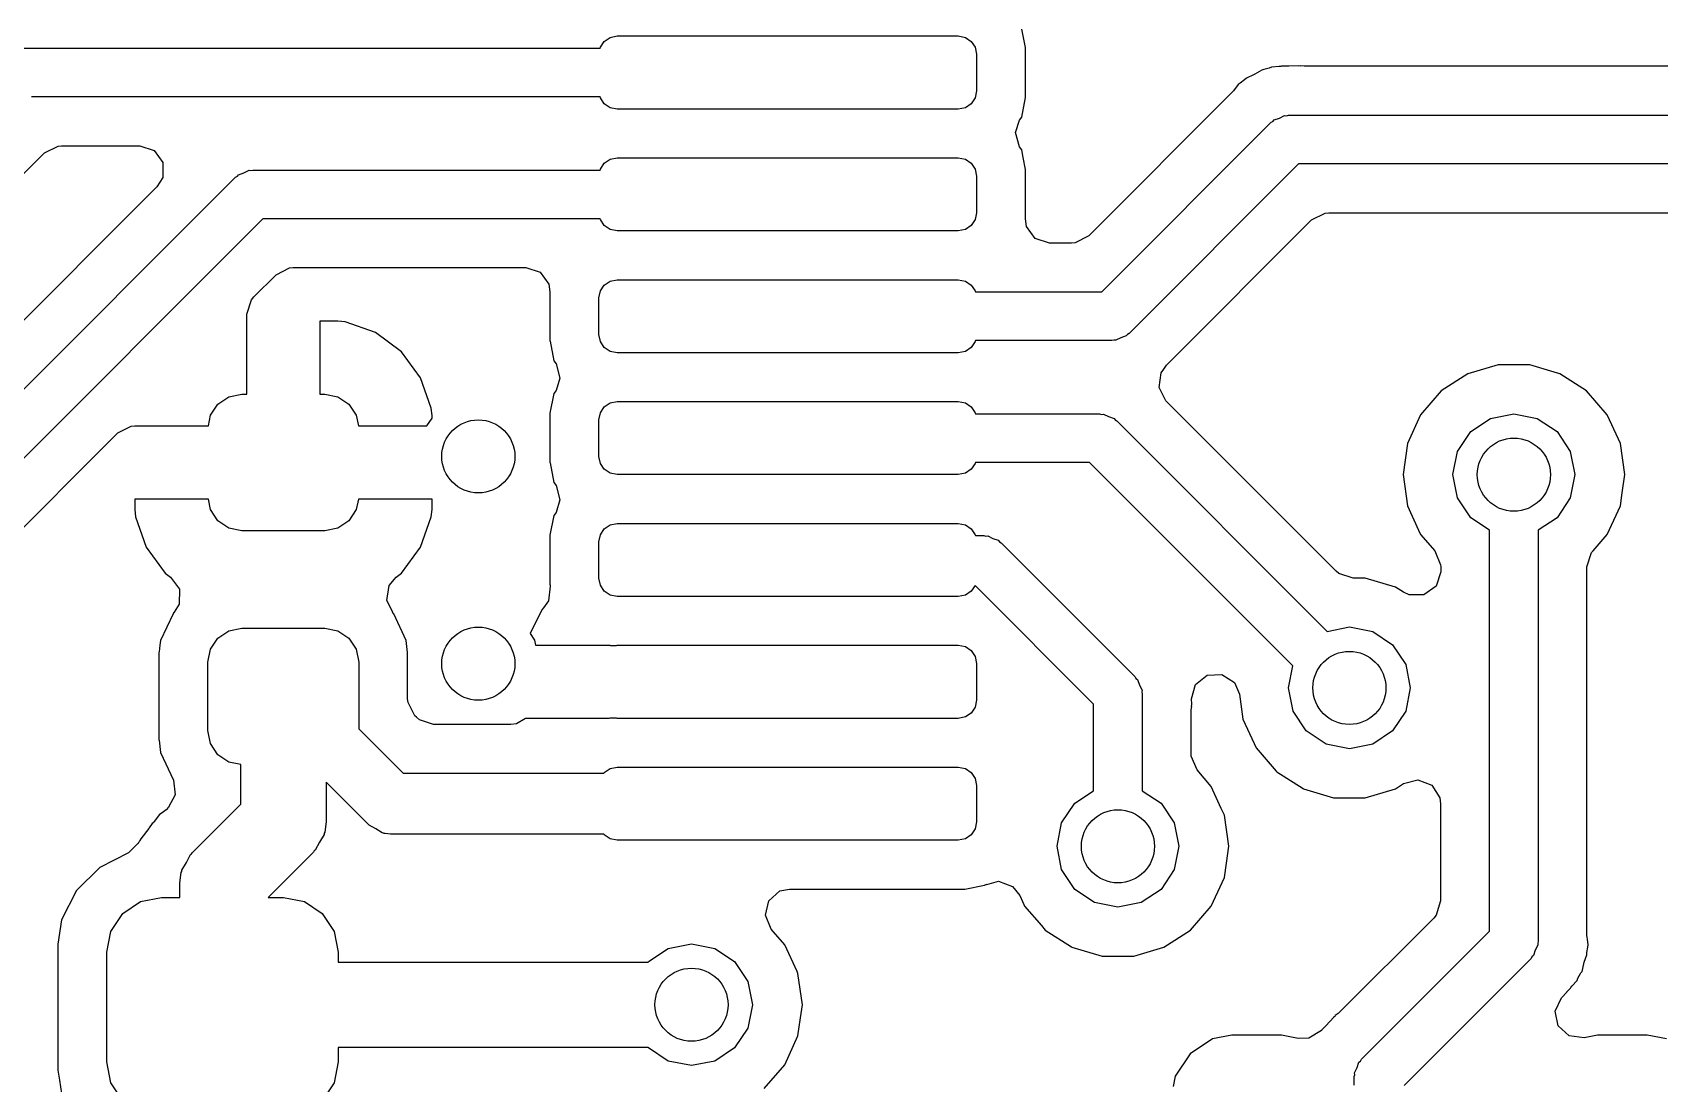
# Model space of a CAD drawing. Extents: x 100.3 to 197.2, y -144.7 to -85.3.
# Drawn here: x 123.55 to 130.22, y -98.27 to -93.96 of the extents above; entities that cross this region are included whole.
import ezdxf

# ---------------------------------------------------------------- set-up
doc = ezdxf.new("R2010")
doc.units = 0
doc.layers.add('BLACK', color=7, linetype='CONTINUOUS')

msp = doc.modelspace()

# ---------------------------------------------------------------- linework, layer by layer
at = {"layer": 'BLACK', "linetype": 'CONTINUOUS'}
for p, q in [((125.876, -94.0213), (125.892, -93.997)), ((125.892, -93.997), (125.916, -93.9807)), ((125.916, -93.9807), (125.945, -93.975)), ((125.945, -93.975), (127.345, -93.975)), ((127.345, -93.975), (127.374, -93.9807)), ((127.374, -93.9807), (127.398, -93.997)), ((127.398, -93.997), (127.414, -94.0213)), ((127.62, -94.0218), (127.605, -93.9468)), ((123.5, -94.025), (125.875, -94.025)), ((125.875, -94.025), (125.876, -94.0213)), ((127.414, -94.0213), (127.42, -94.05)), ((127.42, -94.05), (127.42, -94.2)), ((127.62, -94.0229), (127.62, -94.0218)), ((127.62, -94.2271), (127.62, -94.0229)), ((128.556, -94.1349), (128.527, -94.1478)), ((128.562, -94.1317), (128.556, -94.1349)), ((128.59, -94.1149), (128.562, -94.1317)), ((128.599, -94.1131), (128.59, -94.1149)), ((128.59, -94.1149), (128.59, -94.1149)), ((128.621, -94.1064), (128.599, -94.1131)), ((128.63, -94.1024), (128.621, -94.1064)), ((128.662, -94.1009), (128.63, -94.1024)), ((128.63, -94.1024), (128.63, -94.1024)), ((128.669, -94.1002), (128.662, -94.1009)), ((128.672, -94.0995), (128.669, -94.1002)), ((128.692, -94.0995), (128.672, -94.0995)), ((128.694, -94.0994), (128.692, -94.0995)), ((128.702, -94.0991), (128.694, -94.0994)), ((128.742, -94.0972), (128.702, -94.0991)), ((128.751, -94.0985), (128.742, -94.0972)), ((128.765, -94.0995), (128.751, -94.0973)), ((128.751, -94.0973), (128.751, -94.0985)), ((133.751, -94.0995), (128.765, -94.0995)), ((127.42, -94.2), (127.414, -94.2287)), ((128.47, -94.2047), (127.88, -94.7955)), ((128.475, -94.1995), (128.47, -94.2047)), ((128.494, -94.1741), (128.475, -94.1995)), ((128.502, -94.1689), (128.494, -94.1741)), ((128.52, -94.1547), (128.502, -94.1689)), ((128.527, -94.1478), (128.52, -94.1547)), ((128.527, -94.1478), (128.527, -94.1478)), ((125.875, -94.225), (123.541, -94.225)), ((125.876, -94.2287), (125.875, -94.225)), ((125.892, -94.253), (125.876, -94.2287)), ((125.916, -94.2693), (125.892, -94.253)), ((125.945, -94.275), (125.916, -94.2693)), ((127.345, -94.275), (125.945, -94.275)), ((127.374, -94.2693), (127.345, -94.275)), ((127.398, -94.253), (127.374, -94.2693)), ((127.414, -94.2287), (127.398, -94.253)), ((127.605, -94.3075), (127.62, -94.2271)), ((127.58, -94.3711), (127.596, -94.32)), ((127.596, -94.32), (127.605, -94.3075)), ((127.934, -95.025), (128.629, -94.3293)), ((128.629, -94.3293), (128.636, -94.3256)), ((128.636, -94.3256), (128.641, -94.3191)), ((128.641, -94.3191), (128.663, -94.3119)), ((128.663, -94.3119), (128.684, -94.3012)), ((128.684, -94.3012), (128.692, -94.3025)), ((128.692, -94.3025), (128.7, -94.3)), ((128.7, -94.3), (133.775, -94.3)), ((127.596, -94.43), (127.58, -94.3711)), ((123.233, -94.8165), (123.595, -94.4545)), ((123.595, -94.4545), (123.65, -94.4267)), ((123.65, -94.4267), (123.665, -94.4255)), ((123.665, -94.4255), (123.986, -94.4255)), ((123.986, -94.4255), (124.044, -94.4444)), ((124.044, -94.4444), (124.08, -94.4939)), ((125.916, -94.4807), (125.945, -94.475)), ((125.945, -94.475), (127.345, -94.475)), ((127.345, -94.475), (127.374, -94.4807)), ((127.605, -94.4425), (127.596, -94.43)), ((127.611, -94.4741), (127.605, -94.4425)), ((127.62, -94.5229), (127.611, -94.4741)), ((124.08, -94.4939), (124.08, -94.5551)), ((124.386, -94.5506), (124.391, -94.5441)), ((124.391, -94.5441), (124.413, -94.5369)), ((124.413, -94.5369), (124.434, -94.5262)), ((124.434, -94.5262), (124.442, -94.5275)), ((124.442, -94.5275), (124.45, -94.525)), ((124.45, -94.525), (125.875, -94.525)), ((125.875, -94.525), (125.876, -94.5213)), ((125.876, -94.5213), (125.892, -94.497)), ((125.892, -94.497), (125.916, -94.4807)), ((127.374, -94.4807), (127.398, -94.497)), ((127.398, -94.497), (127.414, -94.5213)), ((127.414, -94.5213), (127.42, -94.55)), ((127.62, -94.7255), (127.62, -94.5229)), ((127.62, -94.5229), (127.62, -94.5229)), ((128.741, -94.5), (128.046, -95.1957)), ((133.734, -94.5), (128.741, -94.5)), ((124.056, -94.5945), (122.6, -96.05)), ((122.604, -96.3293), (124.379, -94.5543)), ((124.08, -94.5551), (124.056, -94.5945)), ((124.379, -94.5543), (124.386, -94.5506)), ((127.42, -94.55), (127.42, -94.7)), ((124.491, -94.725), (122.775, -96.4414)), ((125.875, -94.725), (124.491, -94.725)), ((125.876, -94.7287), (125.875, -94.725)), ((125.892, -94.753), (125.876, -94.7287)), ((127.414, -94.7287), (127.398, -94.753)), ((127.42, -94.7), (127.414, -94.7287)), ((127.625, -94.7561), (127.62, -94.7255)), ((128.205, -95.3203), (128.795, -94.7295)), ((128.795, -94.7295), (128.85, -94.7017)), ((128.85, -94.7017), (128.865, -94.7005)), ((128.865, -94.7005), (133.61, -94.7005)), ((125.916, -94.7693), (125.892, -94.753)), ((125.945, -94.775), (125.916, -94.7693)), ((127.345, -94.775), (125.945, -94.775)), ((127.374, -94.7693), (127.345, -94.775)), ((127.398, -94.753), (127.374, -94.7693)), ((127.661, -94.8056), (127.625, -94.7561)), ((127.719, -94.8245), (127.661, -94.8056)), ((127.88, -94.7955), (127.825, -94.8233)), ((127.81, -94.8245), (127.719, -94.8245)), ((127.825, -94.8233), (127.81, -94.8245)), ((124.545, -94.9545), (124.6, -94.9267)), ((124.6, -94.9267), (124.615, -94.9255)), ((124.615, -94.9255), (125.57, -94.9255)), ((125.57, -94.9255), (125.629, -94.9444)), ((125.629, -94.9444), (125.665, -94.9939)), ((124.454, -95.046), (124.545, -94.9545)), ((125.665, -94.9939), (125.669, -95.0245)), ((125.876, -95.0213), (125.892, -94.997)), ((125.892, -94.997), (125.916, -94.9807)), ((125.916, -94.9807), (125.945, -94.975)), ((125.945, -94.975), (127.345, -94.975)), ((127.345, -94.975), (127.374, -94.9807)), ((127.374, -94.9807), (127.398, -94.997)), ((127.398, -94.997), (127.414, -95.0213)), ((124.425, -95.116), (124.444, -95.0578)), ((124.444, -95.0578), (124.454, -95.046)), ((125.669, -95.0245), (125.669, -95.2271)), ((125.87, -95.05), (125.876, -95.0213)), ((125.87, -95.2), (125.87, -95.05)), ((127.414, -95.0213), (127.415, -95.025)), ((127.415, -95.025), (127.934, -95.025)), ((124.425, -95.145), (124.425, -95.116)), ((124.425, -95.445), (124.425, -95.145)), ((124.798, -95.145), (124.725, -95.145)), ((124.725, -95.145), (124.725, -95.445)), ((124.828, -95.1478), (124.798, -95.145)), ((124.953, -95.1916), (124.828, -95.1478)), ((125.06, -95.2704), (124.953, -95.1916)), ((125.876, -95.2287), (125.87, -95.2)), ((128.012, -95.2131), (127.991, -95.2238)), ((128.034, -95.2059), (128.012, -95.2131)), ((128.039, -95.1994), (128.034, -95.2059)), ((128.046, -95.1957), (128.039, -95.1994)), ((125.138, -95.3771), (125.06, -95.2704)), ((125.06, -95.2704), (125.06, -95.2704)), ((125.669, -95.2271), (125.67, -95.2271)), ((125.67, -95.2271), (125.685, -95.3075)), ((125.892, -95.253), (125.876, -95.2287)), ((125.916, -95.2693), (125.892, -95.253)), ((125.945, -95.275), (125.916, -95.2693)), ((127.345, -95.275), (125.945, -95.275)), ((127.374, -95.2693), (127.345, -95.275)), ((127.398, -95.253), (127.374, -95.2693)), ((127.414, -95.2287), (127.398, -95.253)), ((127.415, -95.225), (127.414, -95.2287)), ((127.975, -95.225), (127.415, -95.225)), ((127.983, -95.2225), (127.975, -95.225)), ((127.991, -95.2238), (127.983, -95.2225)), ((125.685, -95.3075), (125.685, -95.3075)), ((125.685, -95.3075), (125.694, -95.32)), ((125.694, -95.32), (125.71, -95.3789)), ((128.178, -95.3567), (128.188, -95.342)), ((128.188, -95.342), (128.2, -95.3255)), ((128.2, -95.3255), (128.205, -95.3203)), ((129.56, -95.3245), (129.436, -95.361)), ((129.69, -95.3245), (129.56, -95.3245)), ((129.56, -95.3245), (129.56, -95.3245)), ((129.79, -95.3539), (129.69, -95.3245)), ((129.69, -95.3245), (129.69, -95.3245)), ((125.182, -95.5023), (125.138, -95.3771)), ((125.71, -95.3789), (125.694, -95.43)), ((128.169, -95.4172), (128.178, -95.3567)), ((129.436, -95.361), (129.327, -95.431)), ((129.436, -95.361), (129.436, -95.361)), ((129.814, -95.361), (129.79, -95.3539)), ((129.923, -95.431), (129.814, -95.361)), ((129.814, -95.361), (129.814, -95.361)), ((129.814, -95.361), (129.814, -95.361)), ((124.306, -95.486), (124.351, -95.4557)), ((124.351, -95.4557), (124.405, -95.445)), ((124.405, -95.445), (124.425, -95.445)), ((124.725, -95.445), (124.745, -95.445)), ((124.745, -95.445), (124.799, -95.4557)), ((124.799, -95.4557), (124.844, -95.486)), ((125.685, -95.4425), (125.669, -95.5229)), ((125.694, -95.43), (125.685, -95.4425)), ((125.892, -95.497), (125.916, -95.4807)), ((125.916, -95.4807), (125.945, -95.475)), ((125.945, -95.475), (127.345, -95.475)), ((127.345, -95.475), (127.374, -95.4807)), ((127.374, -95.4807), (127.398, -95.497)), ((128.197, -95.4717), (128.169, -95.4172)), ((128.895, -96.1705), (128.197, -95.4717)), ((129.327, -95.431), (129.242, -95.5289)), ((130.008, -95.5289), (129.923, -95.431)), ((129.923, -95.431), (129.923, -95.431)), ((129.923, -95.431), (129.923, -95.431)), ((124.267, -95.575), (124.276, -95.5314)), ((124.276, -95.5314), (124.306, -95.486)), ((124.844, -95.486), (124.874, -95.5314)), ((124.874, -95.5314), (124.883, -95.575)), ((125.164, -95.575), (125.185, -95.543)), ((125.185, -95.532), (125.182, -95.5023)), ((125.182, -95.5023), (125.182, -95.5023)), ((125.185, -95.543), (125.185, -95.532)), ((125.669, -95.5229), (125.669, -95.7271)), ((125.87, -95.55), (125.876, -95.5213)), ((125.876, -95.5213), (125.892, -95.497)), ((127.398, -95.497), (127.414, -95.5213)), ((127.414, -95.5213), (127.415, -95.525)), ((127.415, -95.525), (127.925, -95.525)), ((127.925, -95.525), (127.933, -95.5275)), ((127.933, -95.5275), (127.941, -95.5262)), ((127.941, -95.5262), (127.962, -95.5369)), ((127.962, -95.5369), (127.984, -95.5441)), ((127.984, -95.5441), (127.989, -95.5506)), ((129.242, -95.5289), (129.188, -95.6468)), ((129.448, -95.5982), (129.529, -95.544)), ((129.529, -95.544), (129.625, -95.525)), ((129.625, -95.525), (129.721, -95.544)), ((129.721, -95.544), (129.802, -95.5982)), ((130.054, -95.6289), (130.008, -95.5289)), ((123.004, -96.4955), (123.896, -95.604)), ((123.896, -95.604), (123.95, -95.5762)), ((123.95, -95.5762), (123.966, -95.575)), ((123.966, -95.575), (124.267, -95.575)), ((124.883, -95.575), (125.164, -95.575)), ((125.87, -95.7), (125.87, -95.55)), ((127.989, -95.5506), (127.996, -95.5543)), ((127.996, -95.5543), (128.859, -96.418)), ((129.394, -95.6793), (129.448, -95.5982)), ((129.802, -95.5982), (129.856, -95.6793)), ((129.188, -95.6468), (129.17, -95.775)), ((129.375, -95.775), (129.394, -95.6793)), ((129.856, -95.6793), (129.875, -95.775)), ((130.062, -95.6468), (130.054, -95.6289)), ((130.08, -95.775), (130.062, -95.6468)), ((125.669, -95.7271), (125.67, -95.7271)), ((125.67, -95.7271), (125.685, -95.8075)), ((125.876, -95.7287), (125.87, -95.7)), ((125.892, -95.753), (125.876, -95.7287)), ((127.414, -95.7287), (127.398, -95.753)), ((127.415, -95.725), (127.414, -95.7287)), ((127.884, -95.725), (127.415, -95.725)), ((128.718, -96.5594), (127.884, -95.725)), ((125.685, -95.8075), (125.685, -95.8075)), ((125.685, -95.8075), (125.694, -95.82)), ((125.916, -95.7693), (125.892, -95.753)), ((125.945, -95.775), (125.916, -95.7693)), ((127.345, -95.775), (125.945, -95.775)), ((127.374, -95.7693), (127.345, -95.775)), ((127.398, -95.753), (127.374, -95.7693)), ((129.17, -95.775), (129.17, -95.775)), ((129.17, -95.775), (129.188, -95.9032)), ((129.394, -95.8707), (129.375, -95.775)), ((129.875, -95.775), (129.856, -95.8707)), ((130.069, -95.8499), (130.08, -95.775)), ((130.08, -95.775), (130.08, -95.775)), ((124.267, -95.875), (123.965, -95.875)), ((123.965, -95.875), (123.965, -95.918)), ((124.276, -95.9186), (124.267, -95.875)), ((124.883, -95.875), (124.874, -95.9186)), ((125.185, -95.875), (124.883, -95.875)), ((125.185, -95.918), (125.185, -95.875)), ((125.694, -95.82), (125.71, -95.8789)), ((125.71, -95.8789), (125.694, -95.93)), ((129.448, -95.9518), (129.394, -95.8707)), ((129.856, -95.8707), (129.802, -95.9518)), ((130.062, -95.9032), (130.069, -95.8499)), ((123.965, -95.918), (123.968, -95.9477)), ((123.968, -95.9477), (123.968, -95.9477)), ((123.968, -95.9477), (124.012, -96.0729)), ((124.306, -95.964), (124.276, -95.9186)), ((124.874, -95.9186), (124.844, -95.964)), ((125.138, -96.0729), (125.182, -95.9477)), ((125.182, -95.9477), (125.185, -95.918)), ((125.685, -95.9425), (125.669, -96.0229)), ((125.694, -95.93), (125.685, -95.9425)), ((125.685, -95.9425), (125.685, -95.9425)), ((129.188, -95.9032), (129.234, -96.0032)), ((130.008, -96.0211), (130.062, -95.9032)), ((124.351, -95.9943), (124.306, -95.964)), ((124.405, -96.005), (124.351, -95.9943)), ((124.745, -96.005), (124.405, -96.005)), ((124.799, -95.9943), (124.745, -96.005)), ((124.844, -95.964), (124.799, -95.9943)), ((125.876, -96.0213), (125.892, -95.997)), ((125.892, -95.997), (125.916, -95.9807)), ((125.916, -95.9807), (125.945, -95.975)), ((125.945, -95.975), (127.345, -95.975)), ((127.345, -95.975), (127.374, -95.9807)), ((127.374, -95.9807), (127.398, -95.997)), ((127.398, -95.997), (127.414, -96.0213)), ((129.234, -96.0032), (129.242, -96.0211)), ((129.525, -96.0031), (129.448, -95.9518)), ((129.525, -97.6482), (129.525, -96.0031)), ((129.802, -95.9518), (129.725, -96.0031)), ((129.725, -96.0031), (129.725, -97.6897)), ((124.012, -96.0729), (124.09, -96.1796)), ((125.06, -96.1796), (125.138, -96.0729)), ((125.669, -96.0229), (125.669, -96.2271)), ((125.87, -96.05), (125.876, -96.0213)), ((125.87, -96.2), (125.87, -96.05)), ((127.414, -96.0213), (127.415, -96.025)), ((127.415, -96.025), (127.45, -96.025)), ((127.45, -96.025), (127.458, -96.0275)), ((127.458, -96.0275), (127.466, -96.0262)), ((127.466, -96.0262), (127.487, -96.0369)), ((127.487, -96.0369), (127.509, -96.0441)), ((127.509, -96.0441), (127.514, -96.0506)), ((127.514, -96.0506), (127.521, -96.0543)), ((127.521, -96.0543), (128.071, -96.604)), ((129.242, -96.0211), (129.3, -96.0882)), ((129.95, -96.0882), (130.008, -96.0211)), ((129.3, -96.0882), (129.324, -96.1446)), ((129.324, -96.1446), (129.325, -96.1531)), ((129.925, -96.1531), (129.944, -96.0949)), ((129.944, -96.0949), (129.95, -96.0882)), ((124.09, -96.1796), (124.09, -96.1796)), ((124.09, -96.1796), (124.112, -96.1956)), ((124.112, -96.1956), (124.148, -96.2454)), ((125.009, -96.2303), (125.038, -96.1956)), ((125.038, -96.1956), (125.06, -96.1796)), ((125.06, -96.1796), (125.06, -96.1796)), ((125.876, -96.2287), (125.87, -96.2)), ((128.907, -96.1806), (128.895, -96.1705)), ((128.965, -96.1995), (128.907, -96.1806)), ((129.015, -96.1995), (128.965, -96.1995)), ((129.139, -96.236), (129.015, -96.1995)), ((129.015, -96.1995), (129.015, -96.1995)), ((129.325, -96.1739), (129.306, -96.2321)), ((129.325, -96.1531), (129.325, -96.1739)), ((129.925, -97.6654), (129.925, -96.1531)), ((124.148, -96.2454), (124.147, -96.3066)), ((124.999, -96.2907), (125.009, -96.2303)), ((125.67, -96.232), (125.663, -96.2927)), ((125.669, -96.2271), (125.67, -96.2271)), ((125.67, -96.2271), (125.67, -96.232)), ((125.892, -96.253), (125.876, -96.2287)), ((125.916, -96.2693), (125.892, -96.253)), ((125.945, -96.275), (125.916, -96.2693)), ((127.345, -96.275), (125.945, -96.275)), ((127.374, -96.2693), (127.345, -96.275)), ((127.398, -96.253), (127.374, -96.2693)), ((127.414, -96.2297), (127.398, -96.253)), ((127.9, -96.7161), (127.414, -96.2297)), ((129.172, -96.2571), (129.139, -96.236)), ((129.139, -96.236), (129.139, -96.236)), ((129.139, -96.236), (129.139, -96.236)), ((129.139, -96.236), (129.139, -96.236)), ((129.195, -96.268), (129.172, -96.2571)), ((129.256, -96.268), (129.195, -96.268)), ((129.306, -96.2321), (129.256, -96.268)), ((124.122, -96.3467), (124.071, -96.4555)), ((124.123, -96.3453), (124.122, -96.3467)), ((124.122, -96.3467), (124.122, -96.3467)), ((124.126, -96.3401), (124.123, -96.3453)), ((124.127, -96.3396), (124.126, -96.3401)), ((124.147, -96.3066), (124.127, -96.3396)), ((124.127, -96.3396), (124.127, -96.3396)), ((125.024, -96.3393), (124.999, -96.2907)), ((125.023, -96.3396), (125.024, -96.3393)), ((125.026, -96.343), (125.023, -96.3396)), ((125.027, -96.3453), (125.026, -96.343)), ((125.028, -96.3467), (125.027, -96.3453)), ((125.079, -96.4555), (125.028, -96.3467)), ((125.028, -96.3467), (125.028, -96.3467)), ((125.028, -96.3467), (125.028, -96.3467)), ((125.636, -96.3291), (125.588, -96.4273)), ((125.643, -96.3213), (125.636, -96.3291)), ((125.663, -96.2927), (125.643, -96.3213)), ((124.306, -96.446), (124.351, -96.4157)), ((124.351, -96.4157), (124.405, -96.405)), ((124.405, -96.405), (124.745, -96.405)), ((124.745, -96.405), (124.799, -96.4157)), ((124.799, -96.4157), (124.844, -96.446)), ((128.859, -96.418), (128.95, -96.4)), ((128.95, -96.4), (129.046, -96.419)), ((124.068, -96.4752), (124.065, -96.5019)), ((124.071, -96.4555), (124.068, -96.4752)), ((124.071, -96.4555), (124.071, -96.4555)), ((124.276, -96.4914), (124.306, -96.446)), ((124.844, -96.446), (124.874, -96.4914)), ((125.085, -96.5051), (125.079, -96.4555)), ((125.079, -96.4555), (125.079, -96.4555)), ((125.588, -96.4273), (125.606, -96.4548)), ((125.606, -96.4548), (125.61, -96.475)), ((125.61, -96.475), (125.91, -96.475)), ((125.91, -96.475), (125.915, -96.4752)), ((125.915, -96.4752), (125.918, -96.4755)), ((125.918, -96.4755), (125.918, -96.4755)), ((125.918, -96.4755), (125.942, -96.4755)), ((125.942, -96.4755), (125.945, -96.475)), ((125.945, -96.475), (127.345, -96.475)), ((127.345, -96.475), (127.374, -96.4807)), ((127.374, -96.4807), (127.398, -96.497)), ((129.046, -96.419), (129.127, -96.4732)), ((129.127, -96.4732), (129.181, -96.5543)), ((124.065, -96.5019), (124.064, -96.5051)), ((124.064, -96.5051), (124.064, -96.8649)), ((124.265, -96.545), (124.276, -96.4914)), ((124.265, -96.825), (124.265, -96.545)), ((124.874, -96.4914), (124.885, -96.545)), ((124.885, -96.545), (124.885, -96.8182)), ((125.085, -96.6942), (125.085, -96.5051)), ((125.085, -96.5051), (125.085, -96.5051)), ((127.398, -96.497), (127.414, -96.5213)), ((127.414, -96.5213), (127.42, -96.55)), ((127.42, -96.55), (127.42, -96.7)), ((128.071, -96.604), (128.074, -96.6111)), ((128.074, -96.6111), (128.081, -96.6159)), ((128.081, -96.6159), (128.088, -96.6382)), ((128.318, -96.6359), (128.366, -96.5977)), ((128.366, -96.5977), (128.427, -96.5949)), ((128.427, -96.5949), (128.478, -96.6285)), ((128.7, -96.65), (128.718, -96.5594)), ((129.181, -96.5543), (129.2, -96.65)), ((128.088, -96.6382), (128.099, -96.659)), ((128.099, -96.659), (128.098, -96.667)), ((128.098, -96.667), (128.1, -96.6747)), ((128.1, -96.6747), (128.1, -97.0719)), ((128.302, -96.6949), (128.318, -96.6359)), ((128.478, -96.6285), (128.499, -96.6763)), ((128.499, -96.6763), (128.513, -96.7782)), ((128.719, -96.7457), (128.7, -96.65)), ((129.2, -96.65), (129.181, -96.7457)), ((125.087, -96.7096), (125.085, -96.6942)), ((125.114, -96.7642), (125.087, -96.7096)), ((127.414, -96.7287), (127.398, -96.753)), ((127.42, -96.7), (127.414, -96.7287)), ((127.9, -97.0719), (127.9, -96.7161)), ((128.3, -96.7398), (128.303, -96.7262)), ((128.3, -96.922), (128.3, -96.7398)), ((128.303, -96.7169), (128.302, -96.6949)), ((128.302, -96.726), (128.303, -96.7169)), ((128.303, -96.7262), (128.302, -96.726)), ((128.773, -96.8268), (128.719, -96.7457)), ((129.181, -96.7457), (129.127, -96.8268)), ((125.121, -96.7705), (125.114, -96.7642)), ((125.133, -96.7806), (125.121, -96.7705)), ((125.191, -96.7995), (125.133, -96.7806)), ((125.37, -96.7995), (125.191, -96.7995)), ((125.375, -96.8005), (125.37, -96.7995)), ((125.38, -96.7995), (125.375, -96.8005)), ((125.509, -96.7995), (125.38, -96.7995)), ((125.532, -96.7969), (125.509, -96.7995)), ((125.568, -96.775), (125.532, -96.7969)), ((125.91, -96.775), (125.568, -96.775)), ((125.915, -96.7748), (125.91, -96.775)), ((125.918, -96.7745), (125.915, -96.7748)), ((125.942, -96.7745), (125.918, -96.7745)), ((125.945, -96.775), (125.942, -96.7745)), ((127.345, -96.775), (125.945, -96.775)), ((127.374, -96.7693), (127.345, -96.775)), ((127.398, -96.753), (127.374, -96.7693)), ((128.513, -96.7782), (128.559, -96.8783)), ((124.064, -96.8649), (124.065, -96.8649)), ((124.065, -96.8649), (124.071, -96.9145)), ((124.276, -96.8786), (124.265, -96.825)), ((124.306, -96.924), (124.276, -96.8786)), ((124.885, -96.8182), (125.067, -97)), ((128.559, -96.8783), (128.567, -96.8961)), ((128.854, -96.881), (128.773, -96.8268)), ((128.95, -96.9), (128.854, -96.881)), ((129.046, -96.881), (128.95, -96.9)), ((129.127, -96.8268), (129.046, -96.881)), ((124.071, -96.9145), (124.124, -97.0279)), ((124.351, -96.9543), (124.306, -96.924)), ((128.301, -96.9304), (128.3, -96.922)), ((128.325, -96.9868), (128.301, -96.9304)), ((128.567, -96.8961), (128.65, -96.9921)), ((124.4, -96.964), (124.351, -96.9543)), ((124.4, -97.1275), (124.4, -96.964)), ((125.067, -97), (125.89, -97)), ((125.89, -97), (125.892, -96.997)), ((125.892, -96.997), (125.916, -96.9807)), ((125.916, -96.9807), (125.945, -96.975)), ((125.945, -96.975), (127.345, -96.975)), ((127.345, -96.975), (127.374, -96.9807)), ((127.374, -96.9807), (127.398, -96.997)), ((127.398, -96.997), (127.414, -97.0213)), ((128.383, -97.0539), (128.325, -96.9868)), ((128.65, -96.9921), (128.652, -96.994)), ((128.652, -96.994), (128.76, -97.0633)), ((124.124, -97.0279), (124.131, -97.0886)), ((124.927, -97.2134), (124.75, -97.0368)), ((124.75, -97.0368), (124.75, -97.2)), ((127.414, -97.0213), (127.42, -97.05)), ((127.42, -97.05), (127.42, -97.2)), ((127.823, -97.1232), (127.9, -97.0719)), ((128.1, -97.0719), (128.177, -97.1232)), ((128.424, -97.1445), (128.383, -97.0539)), ((128.76, -97.0633), (128.761, -97.064)), ((128.761, -97.064), (128.885, -97.1005)), ((129.015, -97.1005), (129.139, -97.064)), ((129.139, -97.064), (129.172, -97.0429)), ((129.172, -97.0429), (129.231, -97.0273)), ((129.231, -97.0273), (129.288, -97.0495)), ((129.288, -97.0495), (129.321, -97.101)), ((124.094, -97.1497), (124.078, -97.1626)), ((124.104, -97.1398), (124.094, -97.1497)), ((124.131, -97.0886), (124.104, -97.1398)), ((124.201, -97.3263), (124.4, -97.1275)), ((127.769, -97.2043), (127.823, -97.1232)), ((128.177, -97.1232), (128.231, -97.2043)), ((128.437, -97.1718), (128.424, -97.1445)), ((128.885, -97.1005), (128.885, -97.1005)), ((128.885, -97.1005), (129.015, -97.1005)), ((129.015, -97.1005), (129.015, -97.1005)), ((129.321, -97.101), (129.324, -97.1261)), ((129.324, -97.1261), (129.324, -97.5242)), ((124.037, -97.2065), (124.024, -97.2247)), ((124.041, -97.2031), (124.037, -97.2065)), ((124.037, -97.2065), (124.037, -97.2065)), ((124.045, -97.1985), (124.041, -97.2031)), ((124.067, -97.1699), (124.045, -97.1985)), ((124.078, -97.1626), (124.067, -97.1699)), ((124.067, -97.1699), (124.067, -97.1699)), ((124.75, -97.2), (124.745, -97.2419)), ((124.954, -97.2282), (124.927, -97.2134)), ((127.42, -97.2), (127.414, -97.2287)), ((127.75, -97.3), (127.769, -97.2043)), ((128.231, -97.2043), (128.25, -97.3)), ((128.455, -97.3), (128.437, -97.1718)), ((123.983, -97.2818), (123.981, -97.284)), ((123.986, -97.2757), (123.983, -97.2818)), ((123.99, -97.2688), (123.986, -97.2757)), ((124.023, -97.2263), (123.99, -97.2688)), ((124.024, -97.2247), (124.023, -97.2263)), ((124.723, -97.2835), (124.706, -97.316)), ((124.742, -97.2521), (124.723, -97.2835)), ((124.745, -97.2419), (124.742, -97.2467)), ((124.742, -97.2467), (124.742, -97.2521)), ((124.98, -97.2449), (124.954, -97.2282)), ((124.986, -97.2458), (124.98, -97.2449)), ((124.988, -97.2471), (124.986, -97.2458)), ((124.993, -97.2468), (124.988, -97.2471)), ((125.015, -97.25), (124.993, -97.2468)), ((125.89, -97.25), (125.015, -97.25)), ((125.892, -97.253), (125.89, -97.25)), ((125.916, -97.2693), (125.892, -97.253)), ((125.945, -97.275), (125.916, -97.2693)), ((127.345, -97.275), (125.945, -97.275)), ((127.374, -97.2693), (127.345, -97.275)), ((127.398, -97.253), (127.374, -97.2693)), ((127.414, -97.2287), (127.398, -97.253)), ((123.94, -97.3265), (123.822, -97.3865)), ((123.941, -97.3257), (123.94, -97.3265)), ((123.977, -97.2885), (123.941, -97.3257)), ((123.978, -97.2894), (123.977, -97.2885)), ((123.979, -97.288), (123.978, -97.2894)), ((123.981, -97.284), (123.979, -97.288)), ((124.177, -97.3665), (124.194, -97.334)), ((124.194, -97.334), (124.198, -97.3309)), ((124.198, -97.3309), (124.201, -97.3263)), ((124.699, -97.3237), (124.512, -97.51)), ((124.702, -97.3191), (124.699, -97.3237)), ((124.706, -97.316), (124.702, -97.3191)), ((127.769, -97.3957), (127.75, -97.3)), ((128.25, -97.3), (128.231, -97.3957)), ((128.445, -97.3685), (128.455, -97.3)), ((128.455, -97.3), (128.455, -97.3)), ((123.822, -97.3865), (123.726, -97.4818)), ((124.15, -97.45), (124.155, -97.4081)), ((124.155, -97.4081), (124.158, -97.4033)), ((124.158, -97.3979), (124.177, -97.3665)), ((124.158, -97.4033), (124.158, -97.3979)), ((127.823, -97.4768), (127.769, -97.3957)), ((128.231, -97.3957), (128.177, -97.4768)), ((128.437, -97.4282), (128.445, -97.3685)), ((123.726, -97.4818), (123.665, -97.6019)), ((124.15, -97.51), (124.15, -97.45)), ((126.567, -97.5234), (126.613, -97.4833)), ((126.613, -97.4833), (126.652, -97.4755)), ((126.652, -97.4755), (127.372, -97.4755)), ((127.372, -97.4755), (127.452, -97.4595)), ((127.452, -97.4595), (127.462, -97.4558)), ((127.452, -97.4595), (127.452, -97.4595)), ((127.462, -97.4572), (127.51, -97.4435)), ((127.462, -97.4558), (127.462, -97.4572)), ((127.51, -97.4435), (127.568, -97.4647)), ((127.568, -97.4647), (127.597, -97.5013)), ((127.904, -97.531), (127.823, -97.4768)), ((128.177, -97.4768), (128.096, -97.531)), ((128.383, -97.5461), (128.437, -97.4282)), ((123.916, -97.5759), (123.989, -97.5271)), ((123.989, -97.5271), (124.075, -97.51)), ((124.075, -97.51), (124.15, -97.51)), ((124.512, -97.51), (124.575, -97.51)), ((124.575, -97.51), (124.661, -97.5271)), ((124.661, -97.5271), (124.734, -97.5759)), ((126.553, -97.583), (126.567, -97.5234)), ((127.597, -97.5013), (127.614, -97.5386)), ((127.614, -97.5386), (127.617, -97.5461)), ((127.617, -97.5461), (127.686, -97.625)), ((128, -97.55), (127.904, -97.531)), ((128.096, -97.531), (128, -97.55)), ((128.298, -97.644), (128.383, -97.5461)), ((129.324, -97.5242), (129.306, -97.5824)), ((123.665, -97.6019), (123.649, -97.7015)), ((123.665, -97.6019), (123.665, -97.6019)), ((123.867, -97.6489), (123.916, -97.5759)), ((124.734, -97.5759), (124.783, -97.6489)), ((126.577, -97.6393), (126.553, -97.583)), ((129.296, -97.5942), (128.904, -97.9861)), ((129.306, -97.5824), (129.296, -97.5942)), ((123.85, -97.735), (123.867, -97.6489)), ((124.783, -97.6489), (124.8, -97.735)), ((126.633, -97.7039), (126.577, -97.6393)), ((127.686, -97.625), (127.702, -97.644)), ((127.702, -97.644), (127.809, -97.713)), ((128.189, -97.714), (128.298, -97.644)), ((128.999, -98.174), (129.525, -97.6482)), ((129.926, -97.6722), (129.925, -97.6654)), ((129.927, -97.6805), (129.926, -97.6722)), ((129.93, -97.7038), (129.927, -97.6805)), ((123.649, -97.7015), (123.649, -98.2185)), ((123.85, -98.185), (123.85, -97.735)), ((124.8, -97.735), (124.8, -97.775)), ((126.073, -97.7732), (126.154, -97.719)), ((126.154, -97.719), (126.25, -97.7)), ((126.25, -97.7), (126.346, -97.719)), ((126.346, -97.719), (126.427, -97.7732)), ((126.683, -97.8132), (126.633, -97.7039)), ((127.809, -97.713), (127.811, -97.714)), ((127.811, -97.714), (127.935, -97.7505)), ((127.935, -97.7505), (127.935, -97.7505)), ((127.935, -97.7505), (128.065, -97.7505)), ((128.065, -97.7505), (128.189, -97.714)), ((128.065, -97.7505), (128.065, -97.7505)), ((129.706, -97.7484), (129.699, -97.7532)), ((129.713, -97.7262), (129.706, -97.7484)), ((129.724, -97.7053), (129.713, -97.7262)), ((129.725, -97.6897), (129.723, -97.6973)), ((129.723, -97.6973), (129.724, -97.7053)), ((129.914, -97.7756), (129.925, -97.7458)), ((129.925, -97.736), (129.928, -97.7133)), ((129.925, -97.7458), (129.925, -97.736)), ((129.928, -97.7133), (129.93, -97.7038)), ((124.8, -97.775), (126.072, -97.775)), ((126.072, -97.775), (126.073, -97.7732)), ((126.427, -97.7732), (126.481, -97.8543)), ((126.687, -97.8218), (126.683, -97.8132)), ((129.696, -97.7604), (129.175, -98.2814)), ((129.699, -97.7532), (129.696, -97.7604)), ((129.9, -97.8194), (129.905, -97.8131)), ((129.905, -97.8131), (129.912, -97.7821)), ((129.912, -97.7821), (129.914, -97.7756)), ((126.481, -97.8543), (126.5, -97.95)), ((126.705, -97.95), (126.687, -97.8218)), ((129.843, -97.8965), (129.857, -97.8825)), ((129.857, -97.8825), (129.859, -97.8795)), ((129.859, -97.8795), (129.863, -97.8742)), ((129.863, -97.8742), (129.885, -97.8506)), ((129.885, -97.8506), (129.888, -97.8414)), ((129.888, -97.8414), (129.899, -97.8212)), ((129.899, -97.8212), (129.9, -97.8194)), ((126.5, -97.95), (126.481, -98.0457)), ((126.697, -98.0034), (126.705, -97.95)), ((126.705, -97.95), (126.705, -97.95)), ((129.795, -97.9768), (129.82, -97.9217)), ((129.82, -97.9217), (129.842, -97.8981)), ((129.842, -97.8981), (129.843, -97.8965)), ((126.687, -98.0782), (126.697, -98.0034)), ((128.886, -98.0007), (128.853, -98.0362)), ((128.893, -97.9952), (128.886, -98.0007)), ((128.904, -97.9861), (128.892, -97.9942)), ((128.892, -97.9942), (128.893, -97.9952)), ((129.807, -98.0368), (129.795, -97.9768)), ((126.481, -98.0457), (126.427, -98.1268)), ((126.633, -98.1961), (126.687, -98.0782)), ((128.468, -98.0745), (128.388, -98.0905)), ((128.672, -98.0745), (128.468, -98.0745)), ((128.468, -98.0745), (128.468, -98.0745)), ((128.74, -98.0881), (128.672, -98.0745)), ((128.835, -98.0551), (128.784, -98.0869)), ((128.836, -98.0542), (128.835, -98.0549)), ((128.835, -98.0549), (128.835, -98.0551)), ((128.835, -98.0551), (128.835, -98.0551)), ((128.838, -98.0519), (128.836, -98.0542)), ((128.852, -98.0379), (128.838, -98.0519)), ((128.853, -98.0362), (128.852, -98.0379)), ((129.852, -98.0783), (129.807, -98.0368)), ((129.913, -98.0855), (129.852, -98.0783)), ((129.968, -98.0745), (129.913, -98.0855)), ((130.172, -98.0745), (129.968, -98.0745)), ((129.968, -98.0745), (129.968, -98.0745)), ((130.252, -98.0905), (130.172, -98.0745)), ((130.172, -98.0745), (130.172, -98.0745)), ((126.072, -98.125), (124.8, -98.125)), ((124.8, -98.125), (124.8, -98.185)), ((126.073, -98.1268), (126.072, -98.125)), ((126.154, -98.181), (126.073, -98.1268)), ((126.427, -98.1268), (126.346, -98.181)), ((128.296, -98.1514), (128.235, -98.2425)), ((128.388, -98.0905), (128.296, -98.1514)), ((128.296, -98.1514), (128.296, -98.1514)), ((128.388, -98.0905), (128.388, -98.0905)), ((128.784, -98.0869), (128.74, -98.0881)), ((123.649, -98.2185), (123.656, -98.2601)), ((123.867, -98.2711), (123.85, -98.185)), ((124.8, -98.185), (124.783, -98.2711)), ((126.25, -98.2), (126.154, -98.181)), ((126.346, -98.181), (126.25, -98.2)), ((126.548, -98.294), (126.633, -98.1961)), ((128.971, -98.229), (128.982, -98.2082)), ((128.982, -98.2082), (128.989, -98.1859)), ((128.989, -98.1859), (128.996, -98.1811)), ((128.996, -98.1811), (128.999, -98.174)), ((123.656, -98.2601), (123.665, -98.3141)), ((123.916, -98.3441), (123.867, -98.2711)), ((124.783, -98.2711), (124.734, -98.3441)), ((128.235, -98.2425), (128.227, -98.286)), ((128.235, -98.2425), (128.235, -98.2425)), ((128.235, -98.2425), (128.235, -98.2425)), ((128.97, -98.2447), (128.972, -98.237)), ((128.97, -98.28), (128.97, -98.2447)), ((128.972, -98.237), (128.971, -98.229))]:
    msp.add_line(p, q, dxfattribs=at)
at = {"layer": 'BLACK'}
for centre in [(125.375, -95.7), (129.625, -95.775), (125.375, -96.5505), (128.95, -96.65), (128, -97.3), (126.25, -97.95)]:
    msp.add_circle(centre, 0.15, dxfattribs=at)

doc.saveas('drawing.dxf')
